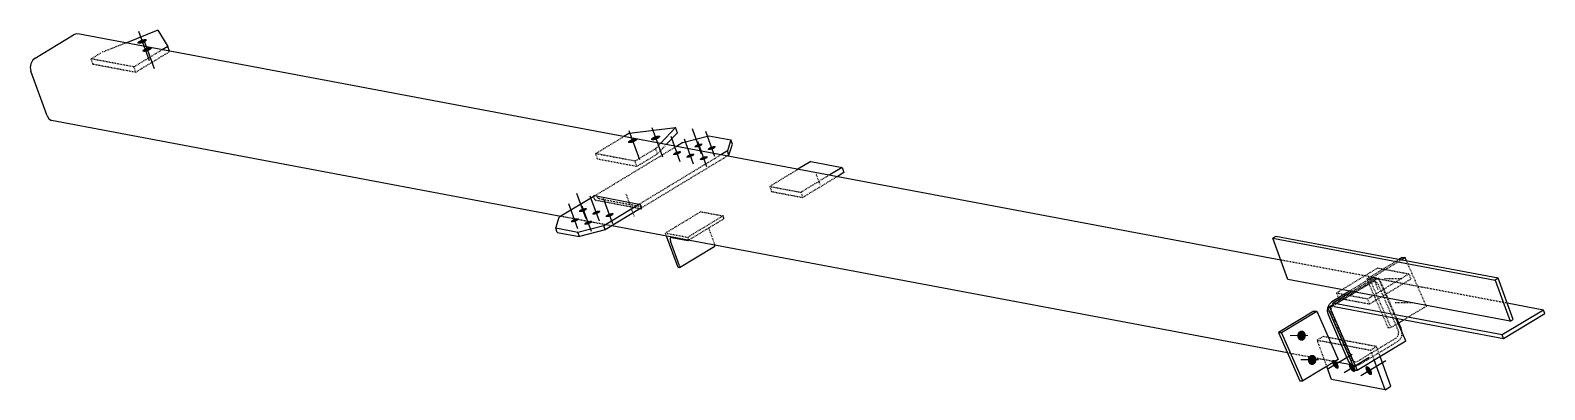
# Model space of a CAD drawing. Header units: millimetres. Extents: x 14 to 39865, y 9 to 942.
# Drawn here: x 15787 to 19674, y 19 to 942 of the extents above; entities that cross this region are included whole.
import ezdxf

# ---------------------------------------------------------------- set-up
doc = ezdxf.new("R2010")
doc.units = ezdxf.units.MM
doc.linetypes.add('DXK_LINE_DOT2', pattern=[3.9198, 1.9599, -1.9599])
doc.layers.add('STÅL', color=7, linetype='Continuous')

msp = doc.modelspace()

# ---------------------------------------------------------------- hatches: boundary and pattern name
at = {"layer": 'STÅL', "linetype": 'Continuous'}
for points in [[(16075.4, 908.9), (16072.8, 908), (16070.3, 907.4), (16067.9, 907.1), (16065.8, 907), (16064, 907.1), (16062.7, 907.5), (16061.9, 908.2), (16061.5, 909.1), (16061.8, 910.1), (16062.5, 911.3), (16063.8, 912.5), (16065.4, 913.8), (16067.5, 915.1), (16069.8, 916.2), (16072.3, 917.2), (16074.9, 918.1), (16077.4, 918.7), (16079.8, 919), (16081.9, 919.2), (16083.7, 919), (16085, 918.6), (16085.8, 917.9), (16086.2, 917), (16085.9, 916), (16085.2, 914.8), (16084, 913.6), (16082.3, 912.3), (16080.2, 911), (16077.9, 909.9)], [(16088.2, 888.1), (16085.7, 887.3), (16083.1, 886.7), (16080.8, 886.3), (16078.6, 886.2), (16076.9, 886.4), (16075.6, 886.8), (16074.7, 887.5), (16074.4, 888.3), (16074.6, 889.4), (16075.4, 890.6), (16076.6, 891.8), (16078.3, 893.1), (16080.3, 894.3), (16082.7, 895.5), (16085.2, 896.5), (16087.8, 897.3), (16090.3, 897.9), (16092.7, 898.3), (16094.8, 898.4), (16096.5, 898.3), (16097.9, 897.8), (16098.7, 897.2), (16099, 896.3), (16098.8, 895.3), (16098, 894.1), (16096.8, 892.8), (16095.1, 891.6), (16093.1, 890.3), (16090.7, 889.2)], [(17334.4, 654), (17331.8, 653.1), (17329.3, 652.5), (17326.9, 652.2), (17324.8, 652.1), (17323, 652.2), (17321.7, 652.6), (17320.9, 653.3), (17320.5, 654.2), (17320.8, 655.2), (17321.5, 656.4), (17322.8, 657.6), (17324.4, 658.9), (17326.5, 660.2), (17328.8, 661.3), (17331.3, 662.3), (17333.9, 663.2), (17336.4, 663.8), (17338.8, 664.1), (17340.9, 664.3), (17342.7, 664.1), (17344, 663.7), (17344.8, 663), (17345.2, 662.1), (17344.9, 661.1), (17344.2, 659.9), (17342.9, 658.7), (17341.3, 657.4), (17339.2, 656.1), (17336.9, 655)], [(17393.4, 661.2), (17390.9, 660.4), (17388.3, 659.8), (17386, 659.4), (17383.9, 659.3), (17382.1, 659.4), (17380.8, 659.9), (17379.9, 660.5), (17379.6, 661.4), (17379.8, 662.4), (17380.6, 663.6), (17381.8, 664.9), (17383.5, 666.1), (17385.6, 667.4), (17387.9, 668.5), (17390.4, 669.6), (17393, 670.4), (17395.5, 671), (17397.9, 671.4), (17400, 671.5), (17401.7, 671.3), (17403.1, 670.9), (17403.9, 670.2), (17404.2, 669.4), (17404, 668.3), (17403.3, 667.1), (17402, 665.9), (17400.3, 664.6), (17398.3, 663.4), (17395.9, 662.2)], [(17448.2, 622.8), (17446, 622.1), (17443.9, 621.6), (17441.9, 621.3), (17440.1, 621.2), (17438.6, 621.3), (17437.5, 621.7), (17436.8, 622.2), (17436.5, 623), (17436.7, 623.9), (17437.3, 624.8), (17438.4, 625.9), (17439.8, 627), (17441.6, 628), (17443.5, 629), (17445.6, 629.9), (17447.8, 630.6), (17450, 631.1), (17452, 631.4), (17453.8, 631.5), (17455.2, 631.4), (17456.4, 631), (17457.1, 630.4), (17457.3, 629.7), (17457.2, 628.8), (17456.5, 627.8), (17455.5, 626.8), (17454.1, 625.7), (17452.3, 624.6), (17450.3, 623.7)], [(17482.5, 616.4), (17480.3, 615.7), (17478.2, 615.1), (17476.2, 614.8), (17474.4, 614.7), (17472.9, 614.9), (17471.8, 615.2), (17471.1, 615.8), (17470.8, 616.5), (17471, 617.4), (17471.6, 618.4), (17472.7, 619.5), (17474.1, 620.5), (17475.8, 621.6), (17477.8, 622.6), (17479.9, 623.4), (17482.1, 624.1), (17484.2, 624.7), (17486.2, 625), (17488, 625.1), (17489.5, 624.9), (17490.6, 624.6), (17491.3, 624), (17491.6, 623.3), (17491.4, 622.4), (17490.8, 621.4), (17489.7, 620.3), (17488.3, 619.2), (17486.6, 618.2), (17484.6, 617.2)], [(17503.1, 642.4), (17500.9, 641.7), (17498.8, 641.2), (17496.8, 640.9), (17495, 640.8), (17493.5, 640.9), (17492.4, 641.3), (17491.7, 641.9), (17491.4, 642.6), (17491.6, 643.5), (17492.2, 644.5), (17493.3, 645.5), (17494.7, 646.6), (17496.5, 647.7), (17498.4, 648.6), (17500.5, 649.5), (17502.7, 650.2), (17504.9, 650.7), (17506.9, 651), (17508.7, 651.1), (17510.1, 651), (17511.3, 650.6), (17512, 650.1), (17512.2, 649.3), (17512.1, 648.4), (17511.4, 647.5), (17510.4, 646.4), (17509, 645.3), (17507.2, 644.3), (17505.2, 643.3)], [(17537.4, 636), (17535.2, 635.3), (17533.1, 634.8), (17531.1, 634.5), (17529.3, 634.4), (17527.8, 634.5), (17526.7, 634.9), (17526, 635.4), (17525.7, 636.1), (17525.9, 637), (17526.5, 638), (17527.6, 639.1), (17529, 640.2), (17530.7, 641.2), (17532.7, 642.2), (17534.8, 643.1), (17537, 643.8), (17539.1, 644.3), (17541.1, 644.6), (17542.9, 644.7), (17544.4, 644.5), (17545.5, 644.2), (17546.2, 643.6), (17546.5, 642.9), (17546.3, 642), (17545.7, 641), (17544.6, 640), (17543.2, 638.9), (17541.5, 637.8), (17539.5, 636.8)], [(17516.8, 609.9), (17514.6, 609.2), (17512.4, 608.7), (17510.4, 608.4), (17508.7, 608.3), (17507.2, 608.4), (17506, 608.8), (17505.3, 609.3), (17505.1, 610.1), (17505.2, 611), (17505.9, 612), (17506.9, 613), (17508.4, 614.1), (17510.1, 615.2), (17512.1, 616.1), (17514.2, 617), (17516.4, 617.7), (17518.5, 618.2), (17520.5, 618.5), (17522.3, 618.6), (17523.8, 618.5), (17524.9, 618.1), (17525.6, 617.6), (17525.9, 616.8), (17525.7, 615.9), (17525.1, 614.9), (17524, 613.9), (17522.6, 612.8), (17520.9, 611.8), (17518.9, 610.8)], [(17206.5, 476.6), (17204.3, 475.9), (17202.2, 475.4), (17200.2, 475.1), (17198.4, 475), (17196.9, 475.1), (17195.8, 475.5), (17195.1, 476), (17194.8, 476.8), (17195, 477.6), (17195.6, 478.6), (17196.7, 479.7), (17198.1, 480.8), (17199.9, 481.8), (17201.8, 482.8), (17203.9, 483.7), (17206.1, 484.4), (17208.3, 484.9), (17210.3, 485.2), (17212.1, 485.3), (17213.5, 485.2), (17214.7, 484.8), (17215.4, 484.2), (17215.7, 483.5), (17215.5, 482.6), (17214.8, 481.6), (17213.8, 480.6), (17212.4, 479.5), (17210.6, 478.4), (17208.6, 477.5)], [(17240.8, 470.2), (17238.6, 469.5), (17236.5, 468.9), (17234.5, 468.6), (17232.7, 468.5), (17231.2, 468.7), (17230.1, 469), (17229.4, 469.6), (17229.1, 470.3), (17229.3, 471.2), (17229.9, 472.2), (17231, 473.3), (17232.4, 474.3), (17234.1, 475.4), (17236.1, 476.4), (17238.2, 477.2), (17240.4, 477.9), (17242.5, 478.5), (17244.5, 478.8), (17246.3, 478.9), (17247.8, 478.7), (17248.9, 478.4), (17249.7, 477.8), (17249.9, 477.1), (17249.7, 476.2), (17249.1, 475.2), (17248, 474.1), (17246.6, 473), (17244.9, 472), (17242.9, 471)], [(17275.1, 463.7), (17272.9, 463), (17270.7, 462.5), (17268.7, 462.2), (17267, 462.1), (17265.5, 462.2), (17264.3, 462.6), (17263.6, 463.1), (17263.4, 463.9), (17263.5, 464.8), (17264.2, 465.8), (17265.2, 466.8), (17266.7, 467.9), (17268.4, 469), (17270.4, 469.9), (17272.5, 470.8), (17274.7, 471.5), (17276.8, 472), (17278.8, 472.3), (17280.6, 472.4), (17282.1, 472.3), (17283.2, 471.9), (17283.9, 471.4), (17284.2, 470.6), (17284, 469.7), (17283.4, 468.7), (17282.3, 467.7), (17280.9, 466.6), (17279.2, 465.6), (17277.2, 464.6)], [(17185.9, 450.5), (17183.7, 449.8), (17181.6, 449.3), (17179.6, 449), (17177.8, 448.9), (17176.3, 449), (17175.2, 449.4), (17174.5, 450), (17174.2, 450.7), (17174.4, 451.6), (17175, 452.6), (17176.1, 453.6), (17177.5, 454.7), (17179.2, 455.8), (17181.2, 456.7), (17183.3, 457.6), (17185.5, 458.3), (17187.6, 458.8), (17189.6, 459.1), (17191.4, 459.2), (17192.9, 459.1), (17194, 458.7), (17194.8, 458.2), (17195, 457.4), (17194.8, 456.6), (17194.2, 455.6), (17193.1, 454.5), (17191.7, 453.4), (17190, 452.4), (17188, 451.4)], [(17220.2, 444.1), (17218, 443.4), (17215.8, 442.9), (17213.8, 442.6), (17212.1, 442.5), (17210.6, 442.6), (17209.4, 443), (17208.7, 443.5), (17208.5, 444.3), (17208.6, 445.1), (17209.3, 446.1), (17210.3, 447.2), (17211.8, 448.3), (17213.5, 449.3), (17215.5, 450.3), (17217.6, 451.2), (17219.8, 451.9), (17221.9, 452.4), (17223.9, 452.7), (17225.7, 452.8), (17227.2, 452.7), (17228.3, 452.3), (17229, 451.7), (17229.3, 451), (17229.1, 450.1), (17228.5, 449.1), (17227.4, 448.1), (17226, 447), (17224.3, 445.9), (17222.3, 445)], [(19038.9, 157.9), (19039.1, 160.6), (19039.8, 163.2), (19041, 165.5), (19042.5, 167.5), (19044.4, 169.1), (19046.5, 170.2), (19048.8, 170.8), (19051.1, 170.8), (19053.3, 170.3), (19055.4, 169.2), (19057.3, 167.6), (19058.9, 165.5), (19060, 163.2), (19060.7, 160.6), (19061, 157.9), (19060.7, 155.2), (19060, 152.6), (19058.9, 150.3), (19057.3, 148.2), (19055.5, 146.6), (19053.4, 145.5), (19051.1, 145), (19048.8, 145), (19046.6, 145.5), (19044.4, 146.6), (19042.6, 148.2), (19041, 150.2), (19039.9, 152.6), (19039.1, 155.2)], [(19066.1, 95.6), (19066.3, 98.3), (19067, 100.9), (19068.2, 103.2), (19069.7, 105.3), (19071.6, 106.9), (19073.7, 108), (19076, 108.5), (19078.3, 108.5), (19080.5, 108), (19082.6, 106.9), (19084.5, 105.3), (19086.1, 103.3), (19087.2, 100.9), (19087.9, 98.3), (19088.2, 95.6), (19087.9, 92.9), (19087.2, 90.4), (19086.1, 88), (19084.5, 86), (19082.7, 84.4), (19080.6, 83.3), (19078.3, 82.7), (19076, 82.7), (19073.8, 83.2), (19071.6, 84.3), (19069.8, 85.9), (19068.2, 88), (19067.1, 90.3), (19066.3, 92.9)], [(19142, 87.4), (19143.3, 85.1), (19144.3, 82.6), (19145, 80.3), (19145.3, 78.1), (19145.3, 76.2), (19144.8, 74.7), (19144.1, 73.5), (19143, 72.9), (19141.6, 72.7), (19140, 73.1), (19138.3, 73.9), (19136.5, 75.2), (19134.8, 76.9), (19133.1, 78.9), (19131.6, 81.1), (19130.3, 83.5), (19129.3, 85.9), (19128.6, 88.3), (19128.3, 90.4), (19128.4, 92.3), (19128.8, 93.9), (19129.6, 95), (19130.7, 95.7), (19132, 95.8), (19133.6, 95.5), (19135.3, 94.7), (19137.1, 93.4), (19138.9, 91.7), (19140.5, 89.7)], [(19184.9, 79.4), (19186.2, 77), (19187.2, 74.6), (19187.8, 72.2), (19188.1, 70.1), (19188.1, 68.2), (19187.7, 66.6), (19186.9, 65.5), (19185.8, 64.8), (19184.4, 64.7), (19182.9, 65), (19181.2, 65.8), (19179.4, 67.1), (19177.6, 68.8), (19175.9, 70.8), (19174.4, 73.1), (19173.1, 75.5), (19172.1, 77.9), (19171.5, 80.2), (19171.2, 82.4), (19171.2, 84.3), (19171.6, 85.8), (19172.4, 87), (19173.5, 87.6), (19174.9, 87.8), (19176.4, 87.4), (19178.1, 86.6), (19179.9, 85.3), (19181.7, 83.6), (19183.4, 81.6)], [(19227.7, 71.3), (19229, 69), (19230, 66.5), (19230.7, 64.2), (19231, 62), (19230.9, 60.1), (19230.5, 58.6), (19229.7, 57.4), (19228.6, 56.8), (19227.3, 56.6), (19225.7, 57), (19224, 57.8), (19222.2, 59.1), (19220.5, 60.8), (19218.8, 62.8), (19217.3, 65), (19216, 67.4), (19215, 69.8), (19214.3, 72.2), (19214, 74.3), (19214, 76.2), (19214.5, 77.8), (19215.3, 78.9), (19216.3, 79.6), (19217.7, 79.7), (19219.3, 79.4), (19221, 78.6), (19222.8, 77.3), (19224.5, 75.6), (19226.2, 73.6)]]:
    msp.add_hatch(color=96, dxfattribs=at).paths.add_polyline_path(points)

# ---------------------------------------------------------------- linework, layer by layer
at = {"layer": 'STÅL', "color": 2, "linetype": 'Continuous'}
for p, q in [((16113.9, 941.6), (16031.7, 909)), ((16113.9, 941.6), (16139.6, 900.2)), ((15799.3, 870.3), (15897.5, 929.7)), ((15905.3, 932.4), (15897.5, 929.7)), ((15913.2, 931.3), (15905.3, 932.4)), ((18996.3, 352), (15913.2, 931.3)), ((16139.6, 900.2), (16125.2, 891.5)), ((16144, 887.9), (16139.6, 900.2)), ((15788.3, 855.8), (15786.8, 846.1)), ((15792.7, 864.3), (15788.3, 855.8)), ((15799.3, 870.3), (15792.7, 864.3)), ((15786.8, 846.1), (15788.4, 836.8)), ((15830.2, 722), (15788.4, 836.8)), ((15830.2, 722), (15834.7, 714.4)), ((15834.7, 714.4), (15841.4, 709.8)), ((17148.8, 464.1), (15841.4, 709.8)), ((17324.8, 677.4), (17310.5, 668.8)), ((17324.8, 677.4), (17442.9, 691.9)), ((17442.9, 691.9), (17404.5, 651.1)), ((17447.8, 678.6), (17419.2, 648.3)), ((17447.8, 678.6), (17442.9, 691.9)), ((17461.9, 653.5), (17528.2, 671)), ((17528.2, 671), (17585.3, 660.2)), ((17461.9, 653.5), (17445.2, 643.4)), ((17576.1, 632), (17559.5, 622)), ((17585.3, 660.2), (17576.1, 632)), ((17579.9, 621.4), (17576.1, 632)), ((17579.9, 621.4), (17589.1, 649.6)), ((17589.1, 649.6), (17585.3, 660.2)), ((17579.9, 621.4), (17575.8, 618.9)), ((17790.6, 604.9), (17757.3, 584.8)), ((17790.6, 604.9), (17870.6, 589.9)), ((17870.6, 589.9), (17837.3, 569.8)), ((17870.6, 589.9), (17875.4, 576.6)), ((17875.4, 576.6), (17857.7, 565.9)), ((17236.3, 517), (17144.6, 461.6)), ((17232.7, 514.8), (17232.8, 516)), ((17233.6, 517.1), (17232.8, 516)), ((17234.9, 517.3), (17233.6, 517.1)), ((17234.9, 517.3), (17349.2, 495.8)), ((17350.2, 495.4), (17258.9, 440.1)), ((17355.9, 485.9), (17262.7, 429.5)), ((17350.9, 495.1), (17349.2, 495.8)), ((17352.7, 493.5), (17350.9, 495.1)), ((17353.7, 483.5), (17352.3, 483.7)), ((17354.2, 491.3), (17352.7, 493.5)), ((17353.7, 483.5), (17355, 483.7)), ((17355.4, 488.9), (17354.2, 491.3)), ((17355, 483.7), (17355.8, 484.8)), ((17356, 486.6), (17355.4, 488.9)), ((17355.8, 484.8), (17356, 486.6)), ((17135.4, 433.4), (17144.6, 461.6)), ((17139.3, 422.8), (17135.4, 433.4)), ((17192.5, 422.6), (17135.4, 433.4)), ((17258.9, 440.1), (17192.5, 422.6)), ((17262.7, 429.5), (17196.4, 412)), ((17262.7, 429.5), (17258.9, 440.1)), ((19013.6, 113.7), (17279.3, 439.6)), ((17139.3, 422.8), (17196.4, 412)), ((17196.4, 412), (17192.5, 422.6)), ((17449.4, 332.9), (17420.2, 413.1)), ((17429.3, 407.8), (17429.1, 404.7)), ((17429.1, 404.7), (17430.1, 400.7)), ((17430.7, 409.7), (17429.3, 407.8)), ((17453.2, 337.1), (17430.1, 400.7)), ((17433.1, 410), (17430.7, 409.7)), ((17433.1, 410), (17474.2, 402.3)), ((17474.2, 402.3), (17475.4, 402.4)), ((17475.4, 402.4), (17475.5, 402.7)), ((17475.4, 402.4), (17475.7, 402.7)), ((17544.2, 388.4), (17544.3, 389.8)), ((18983.5, 412.6), (18975.9, 408)), ((19014.5, 302.1), (18975.9, 408)), ((18975.9, 408), (19547.1, 300.7)), ((19554.6, 305.3), (18983.5, 412.6)), ((17452.9, 332.6), (17543.5, 387.4)), ((17543.5, 387.4), (17544.2, 388.4)), ((19307.9, 358.1), (19299.8, 353.2)), ((19315.8, 358.1), (19305.8, 352)), ((19307.9, 358.1), (19315.8, 358.1)), ((19319.6, 349.5), (19315.8, 358.1)), ((17451.7, 332.5), (17449.4, 332.9)), ((17452.9, 332.6), (17451.7, 332.5)), ((17453.6, 333.6), (17452.9, 332.6)), ((17453.2, 337.1), (17453.7, 335.1)), ((17453.7, 335.1), (17453.6, 333.6)), ((19585.6, 194.8), (19014.5, 302.1)), ((19173.1, 272.3), (19127.7, 244.9)), ((19554.6, 305.3), (19547.1, 300.7)), ((19547.1, 300.7), (19585.6, 194.8)), ((19593.2, 199.3), (19554.6, 305.3)), ((19117.3, 230.2), (19121.3, 238.8)), ((19131.5, 238.1), (19117.6, 229.7)), ((19121.3, 238.8), (19127.7, 244.9)), ((19132.4, 235.5), (19122.9, 229.8)), ((19179.4, 271.1), (19130.3, 241.4)), ((19132.9, 234.1), (19130.3, 241.4)), ((19565.1, 159.7), (19130.3, 241.4)), ((19670.8, 223.7), (19578, 241.1)), ((19081.3, 221), (18990.7, 166.2)), ((18998.6, 166.2), (19089.2, 221)), ((19081.3, 221), (19089.2, 221)), ((19089.2, 221), (19143.6, 96.5)), ((19116.3, 220.5), (19117.3, 230.2)), ((19118.7, 211), (19116.3, 220.5)), ((19117.6, 229.7), (19122.9, 229.8)), ((19187.7, 69.3), (19117.6, 229.7)), ((19169.5, 94.5), (19118.7, 211)), ((19122.9, 229.8), (19193, 69.3)), ((19133.6, 232.5), (19568.3, 150.9)), ((19317.6, 144.7), (19292.3, 202.7)), ((19305.5, 176.8), (19294.3, 202.3)), ((19312.9, 198.9), (19299.4, 190.7)), ((19670.8, 223.7), (19565.1, 159.7)), ((19568.3, 150.9), (19674.1, 214.8)), ((19585.6, 194.8), (19593.2, 199.3)), ((19674.1, 214.8), (19670.8, 223.7)), ((18990.7, 166.2), (19045.1, 41.6)), ((18990.7, 166.2), (18998.6, 166.2)), ((19053, 41.6), (18998.6, 166.2)), ((19307.8, 167.3), (19305.5, 176.8)), ((19307.8, 167.2), (19307.8, 167.3)), ((19568.3, 150.9), (19565.1, 159.7)), ((19193, 69.3), (19317.6, 144.7)), ((19143.6, 96.5), (19053, 41.6)), ((19127.2, 45), (19114.8, 79)), ((19182, 82), (19134.5, 91)), ((19174.7, 86.8), (19169.5, 94.5)), ((19182, 82), (19174.7, 86.8)), ((19182, 82), (19182.2, 82)), ((19264.3, 19.2), (19236.4, 95.6)), ((19279.4, 28.3), (19251.6, 104.8)), ((19045.1, 41.6), (19053, 41.6)), ((19264.3, 19.2), (19127.2, 45)), ((19187.7, 69.3), (19193, 69.3)), ((19264.3, 19.2), (19279.4, 28.3))]:
    msp.add_line(p, q, dxfattribs=at)
at = {"layer": 'STÅL', "color": 96, "linetype": 'Continuous'}
for p, q in [((16064.2, 939.5), (16091.5, 864.5)), ((16077.1, 918.8), (16104.4, 843.8)), ((17323.2, 684.6), (17350.5, 609.6)), ((17382.3, 691.9), (17409.6, 616.8)), ((17455, 604.3), (17431.5, 668.7)), ((17489.2, 597.8), (17465.8, 662.3)), ((17509.9, 623.9), (17486.4, 688.3)), ((17544.1, 617.4), (17520.7, 681.9)), ((17523.5, 591.4), (17500, 655.8)), ((17213.3, 458.1), (17189.8, 522.5)), ((17247.5, 451.6), (17224.1, 516.1)), ((17281.8, 445.2), (17258.3, 509.6)), ((17192.6, 432), (17169.2, 496.5)), ((17226.9, 425.6), (17203.4, 490)), ((19065.8, 157.9), (19020.9, 157.8)), ((19093, 95.6), (19048.1, 95.6)), ((19116, 71.7), (19180.2, 110.6)), ((19158.9, 63.7), (19223.1, 102.5)), ((19201.7, 55.6), (19265.9, 94.5))]:
    msp.add_line(p, q, dxfattribs=at)
at = {"layer": 'STÅL', "color": 7, "linetype": 'DXK_LINE_DOT2'}
for p, q in [((16031.7, 909), (15969.3, 884.3)), ((15942.9, 868.3), (15969.3, 884.3)), ((15947.7, 855), (15942.9, 868.3)), ((16052.8, 847.6), (15942.9, 868.3)), ((16125.2, 891.5), (16052.8, 847.6)), ((16057.6, 834.4), (16144.4, 886.9)), ((16144.4, 886.9), (16144, 887.9)), ((15947.7, 855), (16057.6, 834.4)), ((16057.6, 834.4), (16052.8, 847.6)), ((17310.5, 668.8), (17238, 624.9)), ((17445.2, 643.4), (17236.3, 517)), ((17242.8, 611.7), (17238, 624.9)), ((17339.2, 605.9), (17238, 624.9)), ((17392, 637.9), (17339.2, 605.9)), ((17344, 592.7), (17396.9, 624.6)), ((17559.5, 622), (17350.2, 495.4)), ((17404.5, 651.1), (17392, 637.9)), ((17396.9, 624.6), (17392, 637.9)), ((17419.2, 648.3), (17396.9, 624.6)), ((17242.8, 611.7), (17344, 592.7)), ((17344, 592.7), (17339.2, 605.9)), ((17575.8, 618.9), (17355.9, 485.9)), ((17757.3, 584.8), (17684.9, 540.9)), ((17837.3, 569.8), (17764.8, 525.9)), ((17857.7, 565.9), (17769.6, 512.7)), ((17232.6, 514.2), (17232.7, 514.8)), ((17232.6, 514.2), (17233.2, 511.9)), ((17233.2, 511.9), (17234.4, 509.4)), ((17234.4, 509.4), (17235.9, 507.3)), ((17235.9, 507.3), (17237.7, 505.7)), ((17237.7, 505.7), (17239.4, 504.9)), ((17241.9, 514), (17240.9, 516.2)), ((17243.5, 511.8), (17241.9, 514)), ((17245.3, 510.3), (17243.5, 511.8)), ((17247, 509.5), (17245.3, 510.3)), ((17247, 509.5), (17355.3, 489.2)), ((17684.9, 540.9), (17764.8, 525.9)), ((17684.9, 540.9), (17689.7, 527.7)), ((17689.7, 527.7), (17769.6, 512.7)), ((17764.8, 525.9), (17769.6, 512.7)), ((17352.3, 483.7), (17239.4, 504.9)), ((17507.9, 476), (17417.3, 421.2)), ((17507.9, 476), (17565, 465.3)), ((17279.3, 439.6), (17148.8, 464.1)), ((17565, 465.3), (17474.4, 410.5)), ((17475.7, 402.7), (17566, 457.3)), ((17543.8, 391.9), (17528.4, 434.5)), ((17565, 465.3), (17566.3, 461.8)), ((17566, 457.3), (17566.7, 458.2)), ((17566.8, 459.8), (17566.3, 461.8)), ((17566.7, 458.2), (17566.8, 459.8)), ((17417.3, 421.2), (17474.4, 410.5)), ((17420.2, 413.1), (17417.3, 421.2)), ((17474.4, 410.5), (17475.7, 406.9)), ((17475.5, 402.7), (17475.8, 403)), ((17475.7, 406.9), (17476.2, 405)), ((17475.8, 403), (17476, 403.4)), ((17476.2, 405), (17476, 403.4)), ((17544.3, 390), (17543.8, 391.9)), ((17544.3, 389.8), (17544.3, 390)), ((19242.2, 305.8), (18996.3, 352)), ((19299.8, 353.2), (19217.2, 303.2)), ((19305.8, 352), (19225.2, 303.2)), ((19245.6, 331.5), (19139.8, 267.5)), ((19219.8, 252.5), (19325.5, 316.5)), ((19245.6, 331.5), (19325.5, 316.5)), ((19370.2, 233.5), (19319.6, 349.5)), ((19325.5, 316.5), (19330.4, 303.2)), ((19242.3, 305.1), (19131.5, 238.1)), ((19229.9, 295.3), (19131.7, 235.9)), ((19247.5, 305.1), (19132.4, 235.5)), ((19225.9, 304.3), (19173.1, 272.3)), ((19236, 305.4), (19179.4, 271.1)), ((19217.2, 303.2), (19271.7, 178.7)), ((19217.2, 303.2), (19225.2, 303.2)), ((19224.6, 239.3), (19330.4, 303.2)), ((19279.6, 178.7), (19225.2, 303.2)), ((19225.9, 304.3), (19233.9, 306.9)), ((19234.6, 296.9), (19229.9, 295.3)), ((19233.9, 306.9), (19242.2, 305.8)), ((19239.6, 296.2), (19234.6, 296.9)), ((19578, 241.1), (19236, 305.4)), ((19243.9, 293.3), (19239.6, 296.2)), ((19242.2, 305.8), (19249.4, 301)), ((19242.3, 305.1), (19247.5, 305.1)), ((19247.1, 288.7), (19243.9, 293.3)), ((19298, 172.2), (19247.1, 288.7)), ((19292.3, 202.7), (19247.5, 305.1)), ((19249.4, 301), (19254.6, 293.3)), ((19294.3, 202.3), (19254.6, 293.3)), ((19131.7, 235.9), (19127.8, 232.3)), ((19133.5, 232.6), (19132.9, 234.1)), ((19139.8, 267.5), (19219.8, 252.5)), ((19139.8, 267.5), (19144.7, 254.3)), ((19144.7, 254.3), (19224.6, 239.3)), ((19224.6, 239.3), (19219.8, 252.5)), ((19370.2, 233.5), (19312.9, 198.9)), ((19125.4, 227.1), (19124.8, 221.3)), ((19124.8, 221.3), (19126.2, 215.6)), ((19127.8, 232.3), (19125.4, 227.1)), ((19177.1, 99.1), (19126.2, 215.6)), ((19133.5, 232.6), (19133.6, 232.5)), ((19105.3, 155.6), (19090.2, 146.5)), ((19242.4, 129.9), (19105.3, 155.6)), ((19271.7, 178.7), (19279.6, 178.7)), ((19299.4, 190.7), (19279.6, 178.7)), ((19292.5, 151.9), (19296.4, 155.6)), ((19296.4, 155.6), (19298.8, 160.7)), ((19299.3, 166.5), (19298, 172.2)), ((19298.8, 160.7), (19299.3, 166.5)), ((19306.9, 157.6), (19302.9, 149)), ((19306.9, 157.6), (19307.8, 167.2)), ((19114.8, 79), (19090.2, 146.5)), ((19090.2, 146.5), (19227.3, 120.7)), ((19194.3, 92.5), (19292.5, 151.9)), ((19198.2, 83.5), (19296.4, 142.9)), ((19227.3, 120.7), (19242.4, 129.9)), ((19236.4, 95.6), (19227.3, 120.7)), ((19251.6, 104.8), (19242.4, 129.9)), ((19302.9, 149), (19296.4, 142.9)), ((19134.5, 91), (19013.6, 113.7)), ((19177.1, 99.1), (19180.2, 94.5)), ((19180.2, 94.5), (19184.6, 91.6)), ((19182.2, 82), (19190.2, 80.9)), ((19184.6, 91.6), (19189.5, 90.9)), ((19189.5, 90.9), (19194.3, 92.5)), ((19190.2, 80.9), (19198.2, 83.5))]:
    msp.add_line(p, q, dxfattribs=at)
at = {"layer": 'STÅL', "color": 96, "linetype": 'DXK_LINE_DOT2'}
for p, q in [((17813.9, 545.9), (17804.2, 572.4)), ((17337.3, 463.9), (17316.4, 521.3)), ((19246, 276.8), (19236.4, 303.3)), ((19307.5, 304.1), (19262.6, 304)), ((19334.7, 241.9), (19289.8, 241.8))]:
    msp.add_line(p, q, dxfattribs=at)

doc.saveas('drawing.dxf')
